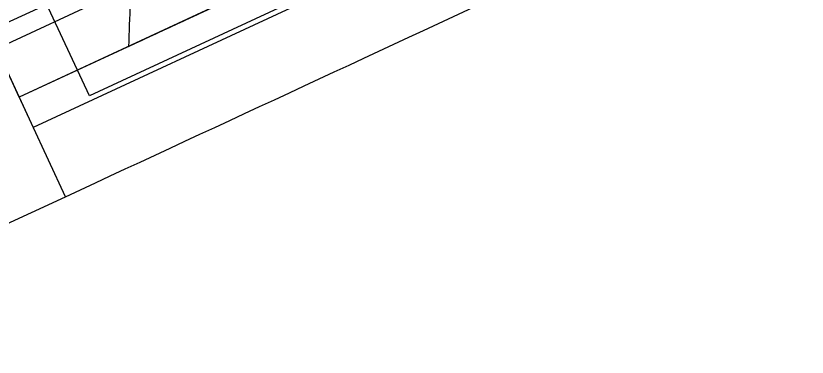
# Model space of a CAD drawing. Header units: millimetres. Extents: x 15 to 205, y 5 to 292.
# Drawn here: x 80.12 to 100.84, y 167.85 to 176.8 of the extents above; entities that cross this region are included whole.
import ezdxf

# ---------------------------------------------------------------- set-up
doc = ezdxf.new("R2010")
doc.units = ezdxf.units.MM

msp = doc.modelspace()

# ---------------------------------------------------------------- linework, layer by layer
at = {"color": 7, "linetype": 'Continuous', "lineweight": 25}
for p, q in [((114.522, 189.806), (82.048, 174.704)), ((111.948, 189.425), (80.212, 174.666)), ((112.316, 188.632), (80.58, 173.873)), ((96.635, 184.408), (71.246, 172.601)), ((71.457, 172.148), (96.846, 183.955)), ((81.424, 172.06), (76.363, 182.941)), ((82.048, 174.704), (78.942, 181.383)), ((80.212, 174.666), (77.576, 180.334)), ((77.576, 180.334), (80.212, 174.666)), ((85.342, 177.052), (80.212, 174.666)), ((83.072, 175.996), (80.212, 174.666)), ((80.212, 174.666), (80.58, 173.873)), ((72.351, 167.855), (81.424, 172.06))]:
    msp.add_line(p, q, dxfattribs=at)
for points, knots in [([(81.424, 172.06), (85.59, 173.997), (93.944, 177.883), (104.383, 182.737), (112.693, 186.602), (118.866, 189.472), (125.05, 192.349), (129.198, 194.278), (131.294, 195.253)], [0, 0, 0, 0, 0.250614, 0.502571, 0.627963, 0.750476, 0.873897, 1, 1, 1, 1]), ([(83.072, 175.996), (84.023, 176.439), (86.879, 177.767), (91.638, 179.98), (96.401, 182.195), (100.214, 183.968), (103.599, 185.543), (106.768, 187.016), (109.728, 188.393), (111.208, 189.081), (111.948, 189.425)], [0, 0, 0, 0, 0.098942, 0.296859, 0.494758, 0.593727, 0.692693, 0.846267, 0.923131, 1, 1, 1, 1]), ([(82.706, 182.72), (82.771, 182.615), (82.902, 182.403), (83.062, 181.891), (83.161, 181.007), (83.209, 179.753), (83.173, 178.394), (83.111, 177.129), (83.085, 176.376), (83.072, 175.996)], [0, 0, 0, 0, 0.057942, 0.116044, 0.241905, 0.449389, 0.65667, 0.826884, 1, 1, 1, 1])]:
    msp.add_open_spline(points, degree=3, knots=knots, dxfattribs=at)

doc.saveas('drawing.dxf')
